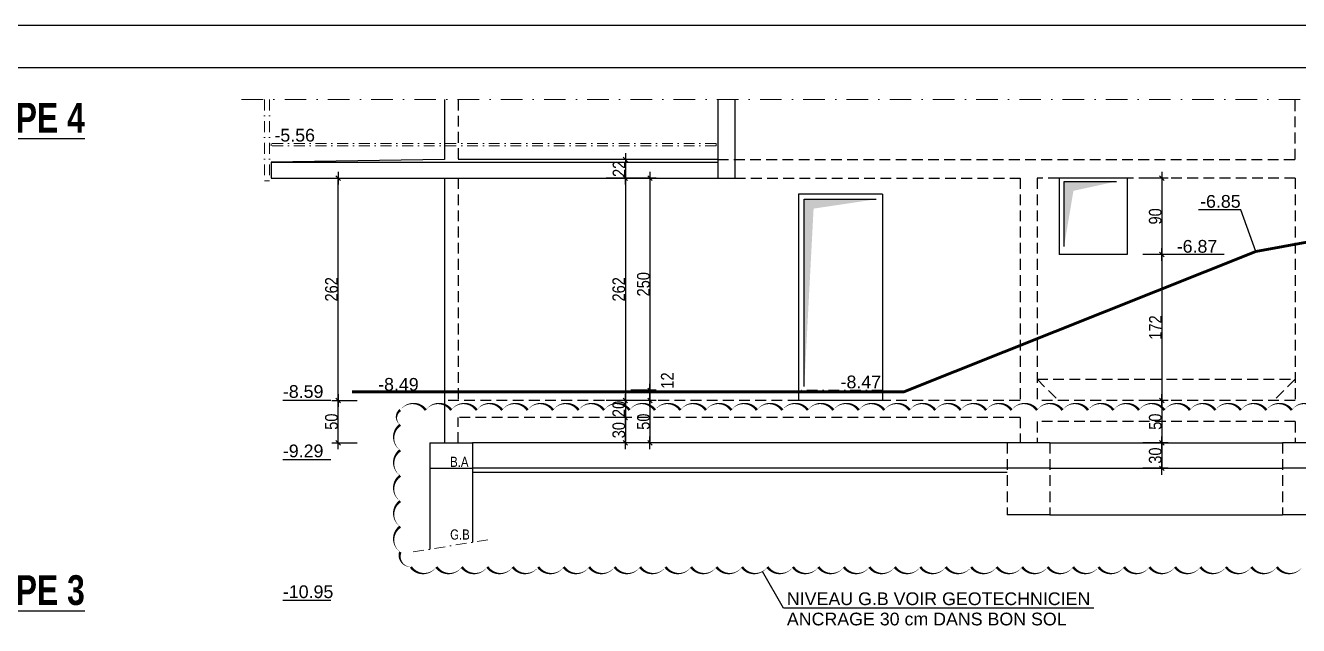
# Model space of a CAD drawing. Header units: centimetres. Extents: x -4990 to 114398, y -61489 to -12305.
# Drawn here: x 52444 to 53944, y -34581 to -33873 of the extents above; entities that cross this region are included whole.
import ezdxf
from ezdxf.enums import TextEntityAlignment as Align

# ---------------------------------------------------------------- set-up
doc = ezdxf.new("R2010")
doc.units = ezdxf.units.CM
doc.header["$LTSCALE"] = 0.5
doc.linetypes.add('CACHEX2', pattern=[19.05, 12.7, -6.35])
doc.linetypes.add('TIRETPTX2', pattern=[50.8, 25.4, -12.7, 0, -12.7])
doc.layers.get('DEFPOINTS').update_dxf_attribs({"linetype": 'CONTINUOUS'})
for name, color, linetype in [('01_cote_gen', 4, 'CONTINUOUS'), ('01_linteaux', 2, 'CONTINUOUS'), ('01_poch_murs', 253, 'CONTINUOUS'), ('01_texte', 230, 'CONTINUOUS'), ('AA_COTES', 2, 'CONTINUOUS')]:
    doc.layers.add(name, color=color, linetype=linetype)
doc.layers.add('01_murs_coup', color=5, linetype='CONTINUOUS', lineweight=60)
doc.layers.add('01_tram_axes', color=2, linetype='TIRETPTX2', lineweight=9)
doc.styles.add('ARIAL', font='arial.ttf')
doc.styles.add('impact', font='impact.ttf')
doc.styles.add('STYLE2', font='ARIALN.TTF')
doc.dimstyles.new('JB50', dxfattribs={"dimscale": 0.1, "dimtxt": 150, "dimasz": 15, "dimexe": 0.1, "dimexo": 0.1, "dimgap": 0.09, "dimtad": 1, "dimdec": 1, "dimdsep": 46, "dimtxsty": 'STYLE2', "dimblk1": 'BOND_G', "dimblk2": 'BOND_D', "dimsah": 1, "dimcen": 1.5, "dimdle": 0.01, "dimse1": 1, "dimse2": 1, "dimclrd": 4, "dimclre": 2, "dimclrt": 6, "dimazin": 2, "dimtfac": 2.333333, "dimtdec": 1, "dimtix": 1, "dimtmove": 2, "dimatfit": 3, "dimldrblk": 'BOND_G', "dimfxl": 1, "dimtolj": 1, "dimtzin": 0, "dimarcsym": 0})

# ---------------------------------------------------------------- blocks, each defined once
blk = doc.blocks.new('BOND_G')
at = {"layer": 'AA_COTES', "color": 0}
for p, q in [((0, -5), (0, 15)), ((5, 0), (-5, 0)), ((1.77, 1.77), (-1.77, -1.77))]:
    blk.add_line(p, q, dxfattribs=at)
blk = doc.blocks.new('BOND_D')
at = {"layer": 'AA_COTES', "color": 0}
for p, q in [((5, 0), (-5, 0)), ((-1.77, -1.77), (1.77, 1.77)), ((0, 5), (0, -15))]:
    blk.add_line(p, q, dxfattribs=at)
blk = doc.blocks.new('*D3599')
at = {"layer": '01_cote_gen', "color": 4, "lineweight": -2, "transparency": 16777216}
blk.add_line((53150.8, -34316.8), (53150.8, -34333.8), dxfattribs=at)
at = {"layer": 'DEFPOINTS', "color": 0}
for p in [(53155.7, -34315.3), (53150.8, -34335.3), (53155.7, -34335.3)]:
    blk.add_point(p, dxfattribs=at)
at = {"layer": '01_cote_gen', "color": 4, "lineweight": -2, "transparency": 16777216, "xscale": 1.5, "yscale": 1.5, "zscale": 1.5}
for name, p, rotation in [('BOND_G', (53150.8, -34315.3), 90), ('BOND_D', (53150.8, -34335.3), 270)]:
    blk.add_blockref(name, p, dxfattribs=dict(at, rotation=rotation))
at = {"layer": '01_cote_gen', "color": 6, "transparency": 16777216, "insert": (53143.1, -34325.3), "char_height": 15, "attachment_point": 5, "rotation": 90, "style": 'STYLE2'}
blk.add_mtext('\\A1;20', dxfattribs=at)
blk = doc.blocks.new('*D3600')
at = {"layer": '01_cote_gen', "color": 4, "lineweight": -2, "transparency": 16777216}
blk.add_line((53179.7, -34304.8), (53179.7, -34313.8), dxfattribs=at)
at = {"layer": 'DEFPOINTS', "color": 0}
for p in [(53165.2, -34303.3), (53173.3, -34315.3), (53179.7, -34315.3)]:
    blk.add_point(p, dxfattribs=at)
at = {"layer": '01_cote_gen', "color": 4, "lineweight": -2, "transparency": 16777216, "xscale": 1.5, "yscale": 1.5, "zscale": 1.5}
for name, p, rotation in [('BOND_G', (53179.7, -34303.3), 90), ('BOND_D', (53179.7, -34315.3), 270)]:
    blk.add_blockref(name, p, dxfattribs=dict(at, rotation=rotation))
at = {"layer": '01_cote_gen', "color": 6, "transparency": 16777216, "insert": (53200.2, -34291.8), "char_height": 15, "attachment_point": 5, "rotation": 90, "style": 'STYLE2'}
blk.add_mtext('\\A1;12', dxfattribs=at)
blk = doc.blocks.new('*D3601')
at = {"layer": '01_cote_gen', "color": 4, "lineweight": -2, "transparency": 16777216}
blk.add_line((53150.8, -34054.8), (53150.8, -34313.8), dxfattribs=at)
at = {"layer": 'DEFPOINTS', "color": 0}
for p in [(53163.2, -34053.3), (53150.8, -34315.3), (53158.3, -34315.3)]:
    blk.add_point(p, dxfattribs=at)
at = {"layer": '01_cote_gen', "color": 4, "lineweight": -2, "transparency": 16777216, "xscale": 1.5, "yscale": 1.5, "zscale": 1.5}
for name, p, rotation in [('BOND_G', (53150.8, -34053.3), 90), ('BOND_D', (53150.8, -34315.3), 270)]:
    blk.add_blockref(name, p, dxfattribs=dict(at, rotation=rotation))
at = {"layer": '01_cote_gen', "color": 6, "transparency": 16777216, "insert": (53143.1, -34184.3), "char_height": 15, "attachment_point": 5, "rotation": 90, "style": 'STYLE2'}
blk.add_mtext('\\A1;262', dxfattribs=at)
blk = doc.blocks.new('*D3602')
at = {"layer": '01_cote_gen', "color": 4, "lineweight": -2, "transparency": 16777216}
blk.add_line((53179.7, -34054.8), (53179.7, -34301.8), dxfattribs=at)
at = {"layer": 'DEFPOINTS', "color": 0}
for p in [(53185.8, -34053.3), (53172.2, -34303.3), (53179.7, -34303.3)]:
    blk.add_point(p, dxfattribs=at)
at = {"layer": '01_cote_gen', "color": 4, "lineweight": -2, "transparency": 16777216, "xscale": 1.5, "yscale": 1.5, "zscale": 1.5}
for name, p, rotation in [('BOND_G', (53179.7, -34053.3), 90), ('BOND_D', (53179.7, -34303.3), 270)]:
    blk.add_blockref(name, p, dxfattribs=dict(at, rotation=rotation))
at = {"layer": '01_cote_gen', "color": 6, "transparency": 16777216, "insert": (53172.1, -34178.3), "char_height": 15, "attachment_point": 5, "rotation": 90, "style": 'STYLE2'}
blk.add_mtext('\\A1;250', dxfattribs=at)
blk = doc.blocks.new('*D3603')
at = {"layer": '01_cote_gen', "color": 4, "lineweight": -2, "transparency": 16777216}
blk.add_line((53150.8, -34032.8), (53150.8, -34051.8), dxfattribs=at)
at = {"layer": 'DEFPOINTS', "color": 0}
for p in [(53141.1, -34031.3), (53141.1, -34053.3), (53150.8, -34053.3)]:
    blk.add_point(p, dxfattribs=at)
at = {"layer": '01_cote_gen', "color": 4, "lineweight": -2, "transparency": 16777216, "xscale": 1.5, "yscale": 1.5, "zscale": 1.5}
for name, p, rotation in [('BOND_G', (53150.8, -34031.3), 90), ('BOND_D', (53150.8, -34053.3), 270)]:
    blk.add_blockref(name, p, dxfattribs=dict(at, rotation=rotation))
at = {"layer": '01_cote_gen', "color": 6, "transparency": 16777216, "insert": (53143.3, -34042.3), "char_height": 15, "attachment_point": 5, "rotation": 90, "style": 'STYLE2'}
blk.add_mtext('\\A1;22', dxfattribs=at)
blk = doc.blocks.new('*D3605')
at = {"layer": '01_linteaux', "color": 4, "lineweight": -2, "transparency": 16777216}
blk.add_line((52812.4, -34363.8), (52812.4, -34316.8), dxfattribs=at)
at = {"layer": 'DEFPOINTS', "color": 0}
for p in [(52812.4, -34315.3), (52937.6, -34315.3), (52937.6, -34365.3)]:
    blk.add_point(p, dxfattribs=at)
at = {"layer": '01_linteaux', "color": 4, "lineweight": -2, "transparency": 16777216, "xscale": 1.5, "yscale": 1.5, "zscale": 1.5}
for name, p, rotation in [('BOND_D', (52812.4, -34315.3), 90), ('BOND_G', (52812.4, -34365.3), 270)]:
    blk.add_blockref(name, p, dxfattribs=dict(at, rotation=rotation))
at = {"layer": '01_linteaux', "color": 6, "transparency": 16777216, "insert": (52804.7, -34340.3), "char_height": 15, "attachment_point": 5, "rotation": 90, "style": 'STYLE2'}
blk.add_mtext('\\A1;50', dxfattribs=at)
blk = doc.blocks.new('*D3606')
at = {"layer": '01_cote_gen', "color": 4, "lineweight": -2, "transparency": 16777216}
blk.add_line((53782.6, -34054.8), (53782.6, -34141.8), dxfattribs=at)
at = {"layer": 'DEFPOINTS', "color": 0}
for p in [(53787.6, -34053.3), (53782.6, -34143.3), (53787.6, -34143.3)]:
    blk.add_point(p, dxfattribs=at)
at = {"layer": '01_cote_gen', "color": 4, "lineweight": -2, "transparency": 16777216, "xscale": 1.5, "yscale": 1.5, "zscale": 1.5}
for name, p, rotation in [('BOND_G', (53782.6, -34053.3), 90), ('BOND_D', (53782.6, -34143.3), 270)]:
    blk.add_blockref(name, p, dxfattribs=dict(at, rotation=rotation))
at = {"layer": '01_cote_gen', "color": 6, "transparency": 16777216, "insert": (53775, -34098.3), "char_height": 15, "attachment_point": 5, "rotation": 90, "style": 'STYLE2'}
blk.add_mtext('\\A1;90', dxfattribs=at)
blk = doc.blocks.new('*D3607')
at = {"layer": '01_cote_gen', "color": 4, "lineweight": -2, "transparency": 16777216}
blk.add_line((53782.6, -34144.8), (53782.6, -34313.8), dxfattribs=at)
at = {"layer": 'DEFPOINTS', "color": 0}
for p in [(53775.1, -34143.3), (53769, -34315.3), (53782.6, -34315.3)]:
    blk.add_point(p, dxfattribs=at)
at = {"layer": '01_cote_gen', "color": 4, "lineweight": -2, "transparency": 16777216, "xscale": 1.5, "yscale": 1.5, "zscale": 1.5}
for name, p, rotation in [('BOND_G', (53782.6, -34143.3), 90), ('BOND_D', (53782.6, -34315.3), 270)]:
    blk.add_blockref(name, p, dxfattribs=dict(at, rotation=rotation))
at = {"layer": '01_cote_gen', "color": 6, "transparency": 16777216, "insert": (53775.1, -34229.3), "char_height": 15, "attachment_point": 5, "rotation": 90, "style": 'STYLE2'}
blk.add_mtext('\\A1;172', dxfattribs=at)
blk = doc.blocks.new('*D3595')
at = {"layer": '01_cote_gen', "color": 4, "lineweight": -2, "transparency": 16777216}
blk.add_line((53179.7, -34316.8), (53179.7, -34363.8), dxfattribs=at)
at = {"layer": 'DEFPOINTS', "color": 0}
for p in [(53195.5, -34315.3), (53179.7, -34365.3), (53198.1, -34365.3)]:
    blk.add_point(p, dxfattribs=at)
at = {"layer": '01_cote_gen', "color": 4, "lineweight": -2, "transparency": 16777216, "xscale": 1.5, "yscale": 1.5, "zscale": 1.5}
for name, p, rotation in [('BOND_G', (53179.7, -34315.3), 90), ('BOND_D', (53179.7, -34365.3), 270)]:
    blk.add_blockref(name, p, dxfattribs=dict(at, rotation=rotation))
at = {"layer": '01_cote_gen', "color": 6, "transparency": 16777216, "insert": (53172.1, -34340.3), "char_height": 15, "attachment_point": 5, "rotation": 90, "style": 'STYLE2'}
blk.add_mtext('\\A1;50', dxfattribs=at)
blk = doc.blocks.new('*D3596')
at = {"layer": '01_cote_gen', "color": 4, "lineweight": -2, "transparency": 16777216}
blk.add_line((53150.8, -34336.8), (53150.8, -34363.8), dxfattribs=at)
at = {"layer": 'DEFPOINTS', "color": 0}
for p in [(53158.3, -34335.3), (53150.8, -34365.3), (53157.2, -34365.3)]:
    blk.add_point(p, dxfattribs=at)
at = {"layer": '01_cote_gen', "color": 4, "lineweight": -2, "transparency": 16777216, "xscale": 1.5, "yscale": 1.5, "zscale": 1.5}
for name, p, rotation in [('BOND_G', (53150.8, -34335.3), 90), ('BOND_D', (53150.8, -34365.3), 270)]:
    blk.add_blockref(name, p, dxfattribs=dict(at, rotation=rotation))
at = {"layer": '01_cote_gen', "color": 6, "transparency": 16777216, "insert": (53143.1, -34350.3), "char_height": 15, "attachment_point": 5, "rotation": 90, "style": 'STYLE2'}
blk.add_mtext('\\A1;30', dxfattribs=at)
blk = doc.blocks.new('*D3597')
at = {"layer": '01_cote_gen', "color": 4, "lineweight": -2, "transparency": 16777216}
blk.add_line((53782.6, -34316.8), (53782.6, -34363.8), dxfattribs=at)
at = {"layer": 'DEFPOINTS', "color": 0}
for p in [(53775.1, -34315.3), (53775.1, -34365.3), (53782.6, -34365.3)]:
    blk.add_point(p, dxfattribs=at)
at = {"layer": '01_cote_gen', "color": 4, "lineweight": -2, "transparency": 16777216, "xscale": 1.5, "yscale": 1.5, "zscale": 1.5}
for name, p, rotation in [('BOND_G', (53782.6, -34315.3), 90), ('BOND_D', (53782.6, -34365.3), 270)]:
    blk.add_blockref(name, p, dxfattribs=dict(at, rotation=rotation))
at = {"layer": '01_cote_gen', "color": 6, "transparency": 16777216, "insert": (53775, -34340.3), "char_height": 15, "attachment_point": 5, "rotation": 90, "style": 'STYLE2'}
blk.add_mtext('\\A1;50', dxfattribs=at)
blk = doc.blocks.new('*D3598')
at = {"layer": '01_cote_gen', "color": 4, "lineweight": -2, "transparency": 16777216}
blk.add_line((53782.6, -34366.8), (53782.6, -34393.8), dxfattribs=at)
at = {"layer": 'DEFPOINTS', "color": 0}
for p in [(53760.1, -34365.3), (53760.1, -34395.3), (53782.6, -34395.3)]:
    blk.add_point(p, dxfattribs=at)
at = {"layer": '01_cote_gen', "color": 4, "lineweight": -2, "transparency": 16777216, "xscale": 1.5, "yscale": 1.5, "zscale": 1.5}
for name, p, rotation in [('BOND_G', (53782.6, -34365.3), 90), ('BOND_D', (53782.6, -34395.3), 270)]:
    blk.add_blockref(name, p, dxfattribs=dict(at, rotation=rotation))
at = {"layer": '01_cote_gen', "color": 6, "transparency": 16777216, "insert": (53775, -34380.3), "char_height": 15, "attachment_point": 5, "rotation": 90, "style": 'STYLE2'}
blk.add_mtext('\\A1;30', dxfattribs=at)
blk = doc.blocks.new('*D3615')
at = {"layer": '01_cote_gen', "color": 4, "lineweight": -2, "transparency": 16777216}
blk.add_line((52812.4, -34313.8), (52812.4, -34054.8), dxfattribs=at)
at = {"layer": 'DEFPOINTS', "color": 0}
for p in [(52812.4, -34053.3), (52834.9, -34053.3), (52834.9, -34315.3)]:
    blk.add_point(p, dxfattribs=at)
at = {"layer": '01_cote_gen', "color": 4, "lineweight": -2, "transparency": 16777216, "xscale": 1.5, "yscale": 1.5, "zscale": 1.5}
for name, p, rotation in [('BOND_D', (52812.4, -34053.3), 90), ('BOND_G', (52812.4, -34315.3), 270)]:
    blk.add_blockref(name, p, dxfattribs=dict(at, rotation=rotation))
at = {"layer": '01_cote_gen', "color": 6, "transparency": 16777216, "insert": (52804.7, -34184.3), "char_height": 15, "attachment_point": 5, "rotation": 90, "style": 'STYLE2'}
blk.add_mtext('\\A1;262', dxfattribs=at)

msp = doc.modelspace()

# ---------------------------------------------------------------- linework, layer by layer
at = {"layer": '01_cote_gen'}
msp.add_line((58197.974, -33873.211), (52257.974, -33873.211), dxfattribs=at)
at = {"layer": '01_linteaux'}
for p, q in [((52937.637, -33960.694), (52937.637, -34031.271)), ((53259.637, -33960.694), (53259.637, -34053.271)), ((53279.637, -33960.694), (53279.637, -34053.271)), ((52937.637, -34031.271), (52733.637, -34034.271)), ((52733.637, -34034.271), (52733.637, -34053.271)), ((52733.637, -34034.271), (53259.637, -34034.271)), ((53259.637, -34031.271), (52953.637, -34031.271)), ((52733.637, -34053.271), (53279.637, -34053.271)), ((52937.637, -34053.271), (52937.637, -34365.271)), ((53661.637, -34053.271), (53661.637, -34143.271)), ((53741.637, -34053.271), (53661.637, -34053.271)), ((53741.637, -34053.271), (53741.637, -34143.271)), ((53453.637, -34072.271), (53354.637, -34072.271)), ((53354.637, -34072.271), (53354.637, -34315.271)), ((53453.637, -34072.271), (53453.637, -34315.271)), ((53741.637, -34143.271), (53661.637, -34143.271)), ((53453.637, -34315.271), (53354.637, -34315.271)), ((52920.637, -34365.271), (52953.637, -34365.271)), ((52920.637, -34365.271), (52920.637, -34490.651)), ((52953.637, -34365.271), (52970.637, -34365.271)), ((53600.637, -34365.271), (52970.637, -34365.271)), ((52970.637, -34365.271), (52970.637, -34482.47)), ((53005.637, -34365.271), (53005.637, -34365.271)), ((53650.637, -34365.271), (53600.637, -34365.271)), ((53650.637, -34365.271), (53924.637, -34365.271)), ((53974.637, -34365.271), (53924.637, -34365.271)), ((52920.637, -34395.271), (52970.637, -34395.271)), ((53600.637, -34395.271), (52970.637, -34395.271)), ((53650.637, -34395.271), (53600.637, -34395.271)), ((53650.637, -34395.271), (53924.637, -34395.271)), ((53974.637, -34395.271), (53924.637, -34395.271)), ((53600.637, -34400.271), (52970.637, -34400.271)), ((53650.637, -34450.271), (53600.637, -34450.271)), ((53650.637, -34450.271), (53924.637, -34450.271)), ((53974.637, -34450.271), (53924.637, -34450.271))]:
    msp.add_line(p, q, dxfattribs=at)
at = {"layer": '01_linteaux', "linetype": 'CACHEX2', "ltscale": 2}
for p, q in [((52953.637, -33960.694), (52953.637, -34031.271)), ((53939.637, -34031.271), (53939.637, -33960.694)), ((53259.637, -34031.271), (53939.637, -34031.271)), ((52953.637, -34053.271), (52953.637, -34315.271)), ((53279.637, -34053.271), (53615.637, -34053.271)), ((53615.637, -34053.271), (53615.637, -34315.271)), ((53661.637, -34053.271), (53635.637, -34053.271)), ((53635.637, -34053.271), (53635.637, -34315.271)), ((53939.637, -34053.271), (53741.637, -34053.271)), ((53939.637, -34053.271), (53939.637, -34315.271)), ((53635.637, -34290.271), (53660.637, -34315.271)), ((53635.637, -34290.271), (53939.637, -34290.271)), ((53939.637, -34290.271), (53914.637, -34315.271)), ((53354.637, -34315.271), (52937.637, -34315.271)), ((53615.637, -34315.271), (53453.637, -34315.271)), ((53939.637, -34315.271), (53635.637, -34315.271)), ((53615.637, -34335.271), (52953.637, -34335.271)), ((52953.637, -34365.271), (52953.637, -34335.271)), ((53615.637, -34335.271), (53615.637, -34365.271)), ((53939.637, -34340.271), (53635.637, -34340.271)), ((53635.637, -34340.271), (53635.637, -34365.271)), ((53939.637, -34340.271), (53939.637, -34365.271)), ((53600.637, -34365.271), (53600.637, -34450.271)), ((53650.637, -34365.271), (53650.637, -34450.271)), ((53924.637, -34365.271), (53924.637, -34450.271))]:
    msp.add_line(p, q, dxfattribs=at)
at = {"layer": '01_murs_coup'}
msp.add_line((53478.637, -34305.271), (52854.35, -34305.271), dxfattribs=at)
msp.add_lwpolyline([(54748.054, -34020.461), (54543.459, -34020.454), (53893.408, -34139.676), (53478.637, -34305.101), (53164.675, -34305.101), (52828.917, -34305.274)], dxfattribs=at)
at = {"layer": '01_poch_murs'}
for p, q in [((53667.481, -34133.617), (53667.481, -34057.111)), ((53667.481, -34057.111), (53729.185, -34057.111)), ((53361.415, -34299.011), (53361.415, -34078.111)), ((53361.415, -34078.111), (53446.129, -34078.111))]:
    msp.add_line(p, q, dxfattribs=at)
for points in [[(53667.481, -34133.617), (53667.481, -34057.111), (53678.53, -34068.154)], [(53667.481, -34057.111), (53729.185, -34057.111), (53678.53, -34068.154)], [(53361.415, -34299.011), (53361.415, -34078.111), (53372.465, -34089.154)], [(53361.415, -34078.111), (53446.129, -34078.111), (53372.465, -34089.154)]]:
    msp.add_solid(points, dxfattribs=at)
at = {"layer": '01_texte'}
for p, q in [((58147.974, -33923.211), (52307.974, -33923.211)), ((53875.5, -34090.5), (53826, -34090.5)), ((53893.408, -34139.676), (53875.5, -34090.5)), ((53855.951, -34143.271), (53790.181, -34143.271)), ((52803.965, -34315.271), (52747.281, -34315.271)), ((52803.965, -34385.271), (52747.281, -34385.271)), ((53337.033, -34560.14), (53312.236, -34516.948)), ((52803.965, -34551.271), (52747.281, -34551.271)), ((53702.451, -34560.14), (53337.033, -34560.14))]:
    msp.add_line(p, q, dxfattribs=at)
msp.add_lwpolyline([(53948.118, -34511.57, 0, 3, -0.52056705), (53918.118, -34511.57, 0, 3, -0.52056705), (53888.118, -34511.57, 0, 3, -0.52056705), (53858.118, -34511.57, 0, 3, -0.52056705), (53828.118, -34511.57, 0, 3, -0.52056705), (53798.118, -34511.57, 0, 3, -0.52056705), (53768.118, -34511.57, 0, 3, -0.52056705), (53738.118, -34511.57, 0, 3, -0.52056705), (53708.118, -34511.57, 0, 3, -0.52056705), (53678.118, -34511.57, 0, 3, -0.52056705), (53648.118, -34511.57, 0, 3, -0.52056705), (53618.118, -34511.57, 0, 3, -0.52056705), (53588.118, -34511.57, 0, 3, -0.52056705), (53558.118, -34511.57, 0, 3, -0.52056705), (53528.118, -34511.57, 0, 3, -0.52056705), (53498.118, -34511.57, 0, 3, -0.52056705), (53468.118, -34511.57, 0, 3, -0.52056705), (53438.118, -34511.57, 0, 3, -0.52056705), (53408.118, -34511.57, 0, 3, -0.52056705), (53378.118, -34511.57, 0, 3, -0.52056705), (53348.118, -34511.57, 0, 3, -0.52056705), (53318.118, -34511.57, 0, 3, -0.52056705), (53288.118, -34511.57, 0, 3, -0.52056705), (53258.118, -34511.57, 0, 3, -0.52056705), (53228.118, -34511.57, 0, 3, -0.52056705), (53198.118, -34511.57, 0, 3, -0.52056705), (53168.118, -34511.57, 0, 3, -0.52056705), (53138.118, -34511.57, 0, 3, -0.52056705), (53108.118, -34511.57, 0, 3, -0.52056705), (53078.118, -34511.57, 0, 3, -0.52056705), (53048.118, -34511.57, 0, 3, -0.52056705), (53018.118, -34511.57, 0, 3, -0.52056705), (52988.118, -34511.57, 0, 3, -0.52056705), (52958.118, -34511.57, 0, 3, -0.52056705), (52928.118, -34511.57, 0, 3, -0.52056705), (52898.118, -34511.57, 0, 3, -0.52056705), (52885.666, -34494.023, 0, 3, -0.52056705), (52885.666, -34464.023, 0, 3, -0.52056705), (52885.666, -34434.023, 0, 3, -0.52056705), (52885.666, -34404.023, 0, 3, -0.52056705), (52885.666, -34374.023, 0, 3, -0.52056705), (52885.666, -34344.023, 0, 3, -0.52056705), (52885.666, -34326.691, 0, 3, -0.52056705), (52915.666, -34326.691, 0, 3, -0.52056705), (52945.666, -34326.691, 0, 3, -0.52056705), (52975.666, -34326.691, 0, 3, -0.52056705), (53005.666, -34326.691, 0, 3, -0.52056705), (53035.666, -34326.691, 0, 3, -0.52056705), (53065.666, -34326.691, 0, 3, -0.52056705), (53095.666, -34326.691, 0, 3, -0.52056705), (53125.666, -34326.691, 0, 3, -0.52056705), (53155.666, -34326.691, 0, 3, -0.52056705), (53185.666, -34326.691, 0, 3, -0.52056705), (53215.666, -34326.691, 0, 3, -0.52056705), (53245.666, -34326.691, 0, 3, -0.52056705), (53275.666, -34326.691, 0, 3, -0.52056705), (53305.666, -34326.691, 0, 3, -0.52056705), (53335.666, -34326.691, 0, 3, -0.52056705), (53365.666, -34326.691, 0, 3, -0.52056705), (53395.666, -34326.691, 0, 3, -0.52056705), (53425.666, -34326.691, 0, 3, -0.52056705), (53455.666, -34326.691, 0, 3, -0.52056705), (53485.666, -34326.691, 0, 3, -0.52056705), (53515.666, -34326.691, 0, 3, -0.52056705), (53545.666, -34326.691, 0, 3, -0.52056705), (53575.666, -34326.691, 0, 3, -0.52056705), (53605.666, -34326.691, 0, 3, -0.52056705), (53635.666, -34326.691, 0, 3, -0.52056705), (53665.666, -34326.691, 0, 3, -0.52056705), (53695.666, -34326.691, 0, 3, -0.52056705), (53725.666, -34326.691, 0, 3, -0.52056705), (53755.666, -34326.691, 0, 3, -0.52056705), (53785.666, -34326.691, 0, 3, -0.52056705), (53815.666, -34326.691, 0, 3, -0.52056705), (53845.666, -34326.691, 0, 3, -0.52056705), (53875.666, -34326.691, 0, 3, -0.52056705), (53905.666, -34326.691, 0, 3, -0.52056705), (53935.666, -34326.691, 0, 3, -0.52056705), (53965.666, -34326.691, 0, 3, -0.52056705)], format="xyseb", dxfattribs=at)
at = {"layer": '01_tram_axes', "ltscale": 2}
msp.add_line((54760.045, -33960.694), (52686.81, -33960.694), dxfattribs=at)
at = {"layer": '01_tram_axes'}
for p, q in [((52725.637, -33960.694), (52725.637, -34056.271)), ((52731.637, -33960.694), (52731.637, -34056.271)), ((53257.637, -34012.271), (52733.637, -34012.271)), ((52733.637, -34015.271), (52733.637, -34012.271)), ((53257.637, -34015.271), (52733.637, -34015.271)), ((53257.637, -34012.271), (53257.637, -34015.271)), ((52731.637, -34056.271), (52725.637, -34056.271)), ((53453.637, -34303.271), (53354.637, -34303.271)), ((53478.637, -34305.271), (53354.637, -34305.271)), ((52900.785, -34493.899), (52994.659, -34478.539))]:
    msp.add_line(p, q, dxfattribs=at)

# ---------------------------------------------------------------- texts
at = {"layer": '01_texte', "style": 'impact'}
for s, p in [('%%UCOUPE 4', (52431.661, -34009.953)), ('%%UCOUPE 3', (52431.661, -34566.81))]:
    msp.add_text(s, height=35, dxfattribs=at).set_placement(p, align=Align.BOTTOM_CENTER)
at = {"layer": '01_texte', "style": 'ARIAL'}
for s, p in [('-5.56', (52737.411, -34010.086)), ('-6.85', (53827.671, -34088.111)), ('-6.87', (53800.171, -34141.111)), ('-8.49', (52859.554, -34303.805)), ('-8.47', (53404.215, -34300.973)), ('-8.59', (52747.365, -34312.266)), ('-9.29', (52747.365, -34382.266)), ('-10.95', (52747.365, -34548.266)), ('NIVEAU G.B VOIR GEOTECHNICIEN', (53340.988, -34556.537)), ('ANCRAGE 30 cm DANS BON SOL', (53340.988, -34580.433))]:
    msp.add_text(s, height=15, dxfattribs=at).set_placement(p)
at = {"layer": '01_texte', "style": 'ARIAL', "width": 0.8}
for s, p in [('B.A', (52944.399, -34393.626)), ('G.B', (52944.399, -34479.309))]:
    msp.add_text(s, height=12, dxfattribs=at).set_placement(p)

# ---------------------------------------------------------------- dimensions: what is measured, and where the dimension line sits
at = {"layer": '01_cote_gen'}
for base, p1, p2, picture, middle in [((53150.798, -34053.271), (53141.092, -34031.271), (53141.092, -34053.271), '*D3603', (53143.258, -34042.271)), ((52812.353, -34053.271), (52834.853, -34315.271), (52834.853, -34053.271), '*D3615', (52804.685, -34184.271)), ((53150.798, -34315.271), (53163.187, -34053.271), (53158.298, -34315.271), '*D3601', (53143.13, -34184.271)), ((53179.732, -34303.271), (53185.807, -34053.271), (53172.232, -34303.271), '*D3602', (53172.064, -34178.271)), ((53782.632, -34143.271), (53787.637, -34053.271), (53787.637, -34143.271), '*D3606', (53774.964, -34098.271)), ((53782.632, -34315.271), (53775.132, -34143.271), (53768.954, -34315.271), '*D3607', (53775.092, -34229.271)), ((53150.798, -34335.271), (53155.669, -34315.271), (53155.669, -34335.271), '*D3599', (53143.13, -34325.271)), ((53179.732, -34365.271), (53195.547, -34315.271), (53198.054, -34365.271), '*D3595', (53172.064, -34340.271)), ((53782.632, -34365.271), (53775.132, -34315.271), (53775.132, -34365.271), '*D3597', (53774.964, -34340.271)), ((53150.798, -34365.271), (53158.298, -34335.271), (53157.232, -34365.271), '*D3596', (53143.13, -34350.271)), ((53782.632, -34395.271), (53760.132, -34365.271), (53760.132, -34395.271), '*D3598', (53774.964, -34380.271))]:
    dim = msp.add_linear_dim(base=base, p1=p1, p2=p2, angle=90, dimstyle='JB50', dxfattribs=at)
    dim.commit()
    dim.dimension.update_dxf_attribs({"geometry": picture, "text_midpoint": middle})
dim = msp.add_linear_dim(base=(53179.732, -34315.271), p1=(53165.22, -34303.271), p2=(53173.298, -34315.271), angle=90, dimstyle='JB50', dxfattribs=at)
dim.commit()
dim.dimension.update_dxf_attribs({"geometry": '*D3600', "text_midpoint": (53200.185, -34291.836), "dimtype": 160})
at = {"layer": '01_linteaux'}
dim = msp.add_linear_dim(base=(52812.353, -34315.271), p1=(52937.637, -34365.271), p2=(52937.637, -34315.271), angle=90, dimstyle='JB50', dxfattribs=at)
dim.commit()
dim.dimension.update_dxf_attribs({"geometry": '*D3605', "text_midpoint": (52804.685, -34340.271)})

doc.saveas('drawing.dxf')
